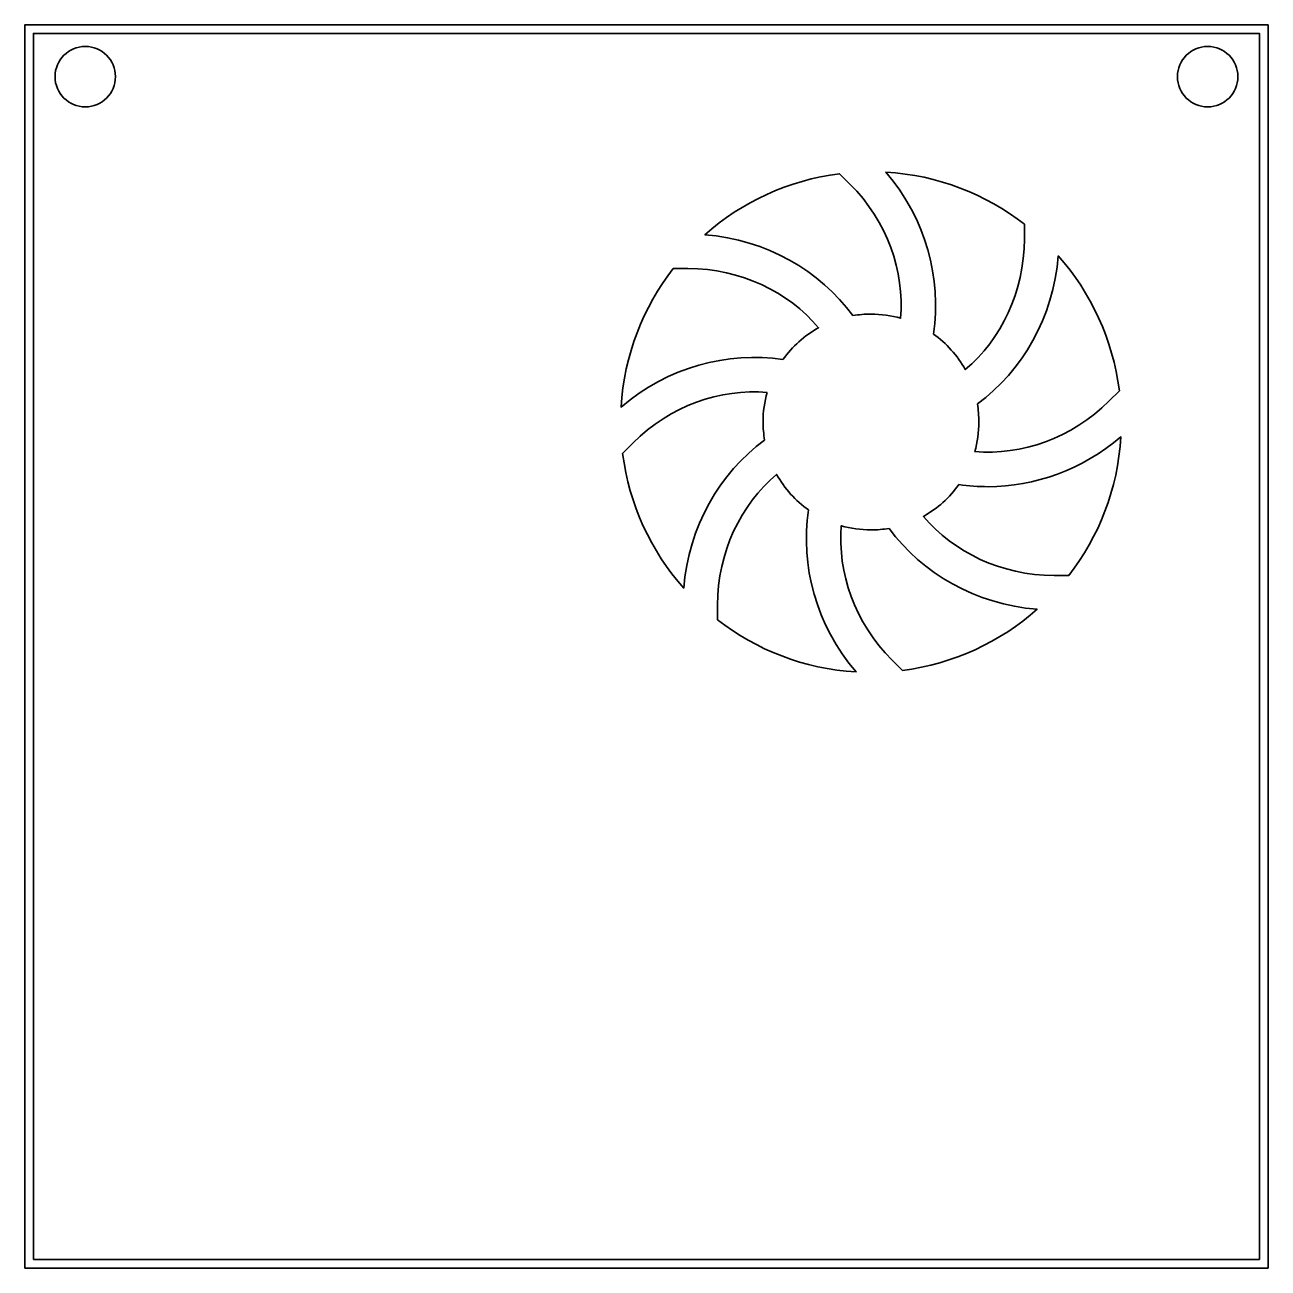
# Model space of a CAD drawing. Header units: inches. Extents: x -7 to 137, y -138 to 6.
import ezdxf

# ---------------------------------------------------------------- set-up
doc = ezdxf.new("R2010")
doc.units = ezdxf.units.IN
doc.header["$MEASUREMENT"] = 0
doc.layers.add('Layer 1', color=7, linetype='Continuous')

msp = doc.modelspace()

# ---------------------------------------------------------------- linework, layer by layer
at = {"layer": 'Layer 1', "color": 250, "lineweight": 35, "true_color": 0x231f20}
for points in [[(-7.03, -138.06), (136.97, -138.06), (136.97, 5.94), (-7.03, 5.94), (-7.03, -138.06)], [(-6.03, -137.06), (135.97, -137.06), (135.97, 4.94), (-6.03, 4.94), (-6.03, -137.06)]]:
    msp.add_lwpolyline(points, dxfattribs=at)
for points in [[(-3.53, -0.06), (-3.53, -1.99), (-1.96, -3.56), (-0.03, -3.56), (1.91, -3.56), (3.47, -1.99), (3.47, -0.06), (3.47, 1.87), (1.91, 3.44), (-0.03, 3.44), (-1.96, 3.44), (-3.53, 1.87), (-3.53, -0.06)], [(126.47, -0.06), (126.47, -1.99), (128.04, -3.56), (129.97, -3.56), (131.91, -3.56), (133.47, -1.99), (133.47, -0.06), (133.47, 1.87), (131.91, 3.44), (129.97, 3.44), (128.04, 3.44), (126.47, 1.87), (126.47, -0.06)]]:
    msp.add_open_spline(points, degree=3, knots=[0, 0, 0, 0, 1, 1, 1, 2, 2, 2, 3, 3, 3, 4, 4, 4, 4], dxfattribs=at)
at = {"layer": 'Layer 1', "color": 7, "lineweight": 35, "true_color": 0xffffff}
for points, knots in [([(88.88, -27.74), (85.04, -22.52), (78.84, -18.93), (71.74, -18.37), (76, -14.58), (81.39, -12.04), (87.34, -11.3), (87.34, -11.3), (88.54, -12.5), (88.54, -12.5), (92.88, -16.84), (94.86, -22.61), (94.4, -28.04), (93.31, -27.73), (92.16, -27.56), (90.97, -27.56), (90.26, -27.56), (89.56, -27.62), (88.88, -27.74)], [0, 0, 0, 0, 1, 1, 1, 2, 2, 2, 3, 3, 3, 4, 4, 4, 5, 5, 5, 6, 6, 6, 6]), ([(98.2, -29.87), (99.18, -23.46), (97.33, -16.54), (92.71, -11.12), (98.73, -11.47), (104.26, -13.67), (108.74, -17.15), (108.74, -17.15), (108.74, -18.85), (108.74, -18.85), (108.74, -24.99), (106.06, -30.47), (101.9, -33.99), (100.99, -32.35), (99.72, -30.95), (98.2, -29.87)], [0, 0, 0, 0, 1, 1, 1, 2, 2, 2, 3, 3, 3, 4, 4, 4, 5, 5, 5, 5]), ([(103.3, -37.97), (108.52, -34.13), (112.1, -27.93), (112.67, -20.82), (116.45, -25.09), (118.99, -30.48), (119.74, -36.43), (119.74, -36.43), (118.54, -37.63), (118.54, -37.63), (114.2, -41.97), (108.43, -43.95), (102.99, -43.49), (103.3, -42.4), (103.47, -41.25), (103.47, -40.06), (103.47, -39.35), (103.41, -38.65), (103.3, -37.97)], [0, 0, 0, 0, 1, 1, 1, 2, 2, 2, 3, 3, 3, 4, 4, 4, 5, 5, 5, 6, 6, 6, 6]), ([(80.78, -32.83), (74.37, -31.85), (67.45, -33.7), (62.03, -38.33), (62.39, -32.3), (64.58, -26.77), (68.07, -22.29), (68.07, -22.29), (69.76, -22.29), (69.76, -22.29), (75.9, -22.29), (81.38, -24.97), (84.9, -29.14), (83.27, -30.05), (81.86, -31.31), (80.78, -32.83)], [0, 0, 0, 0, 1, 1, 1, 2, 2, 2, 3, 3, 3, 4, 4, 4, 5, 5, 5, 5]), ([(78.95, -36.63), (78.64, -37.72), (78.47, -38.87), (78.47, -40.06), (78.47, -40.78), (78.54, -41.47), (78.65, -42.16), (73.43, -45.99), (69.85, -52.19), (69.28, -59.3), (65.5, -55.03), (62.95, -49.65), (62.21, -43.69), (62.21, -43.69), (63.41, -42.5), (63.41, -42.5), (67.75, -38.15), (73.52, -36.17), (78.95, -36.63)], [0, 0, 0, 0, 1, 1, 1, 2, 2, 2, 3, 3, 3, 4, 4, 4, 5, 5, 5, 6, 6, 6, 6]), ([(101.16, -47.3), (102.27, -47.47), (103.4, -47.55), (104.53, -47.55), (109.92, -47.55), (115.43, -45.61), (119.92, -41.79), (119.56, -47.82), (117.37, -53.35), (113.88, -57.83), (113.88, -57.83), (112.19, -57.83), (112.19, -57.83), (106.04, -57.83), (100.57, -55.15), (97.05, -50.99), (98.68, -50.08), (100.09, -48.81), (101.16, -47.3)], [0, 0, 0, 0, 1, 1, 1, 2, 2, 2, 3, 3, 3, 4, 4, 4, 5, 5, 5, 6, 6, 6, 6]), ([(83.74, -50.25), (82.76, -56.66), (84.61, -63.58), (89.24, -69.01), (83.21, -68.65), (77.69, -66.45), (73.2, -62.97), (73.2, -62.97), (73.2, -61.27), (73.2, -61.27), (73.2, -55.13), (75.89, -49.65), (80.05, -46.13), (80.96, -47.77), (82.23, -49.18), (83.74, -50.25)], [0, 0, 0, 0, 1, 1, 1, 2, 2, 2, 3, 3, 3, 4, 4, 4, 5, 5, 5, 5]), ([(93.07, -52.38), (96.91, -57.61), (103.11, -61.19), (110.21, -61.75), (105.95, -65.54), (100.56, -68.08), (94.61, -68.83), (94.61, -68.83), (93.41, -67.63), (93.41, -67.63), (89.06, -63.28), (87.09, -57.51), (87.54, -52.08), (88.63, -52.39), (89.78, -52.56), (90.97, -52.56), (91.69, -52.56), (92.39, -52.5), (93.07, -52.38)], [0, 0, 0, 0, 1, 1, 1, 2, 2, 2, 3, 3, 3, 4, 4, 4, 5, 5, 5, 6, 6, 6, 6])]:
    msp.add_open_spline(points, degree=3, knots=knots, dxfattribs=at)

doc.saveas('drawing.dxf')
